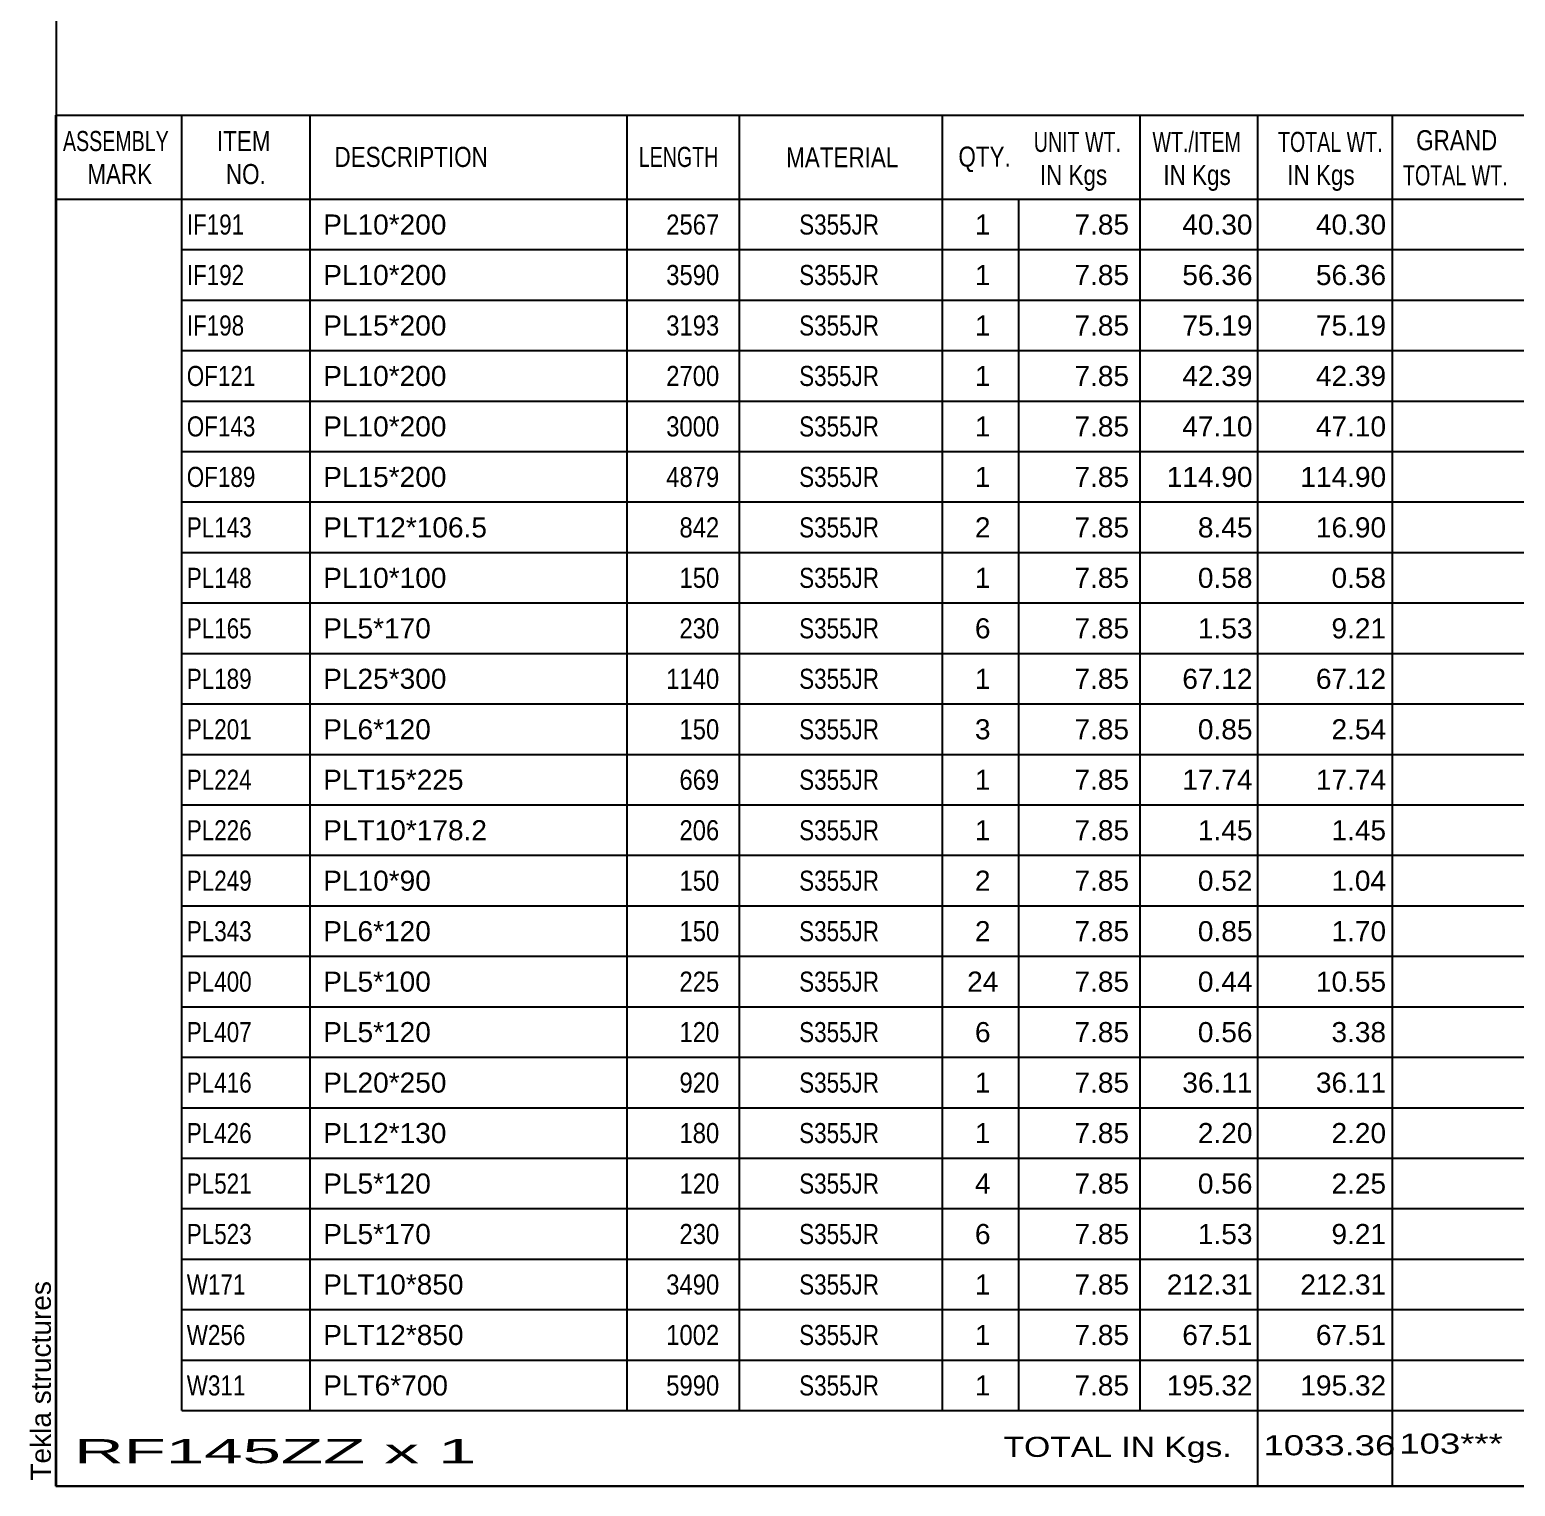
# Model space of a CAD drawing. Header units: millimetres. Extents: x -35 to 367, y -192 to 85.
# Drawn here: x -35.1 to 106.2, y -192 to -53.4 of the extents above; entities that cross this region are included whole.
import ezdxf

# ---------------------------------------------------------------- set-up
doc = ezdxf.new("R2010")
doc.units = ezdxf.units.MM
doc.styles.add('Arial', font='ARIAL.TTF', dxfattribs={"height": 0.2})

# ---------------------------------------------------------------- blocks, each defined once
blk = doc.blocks.new('Unknown-627304560-1201')
at = {"color": 5, "linetype": 'Continuous'}
for p, q in [((-32.6, 85.08), (-32.6, -191.92)), ((-32.6, -191.92), (367.4, -191.92))]:
    blk.add_line(p, q, dxfattribs=at)
at = {"color": 174, "linetype": 'Continuous', "style": 'Arial'}
blk.add_text('Tekla structures', height=1.9102, rotation=90, dxfattribs=at).set_placement((-33.1, -191.42))
blk = doc.blocks.new('CBS_BOM-627304560-8751')
at = {"color": 7, "linetype": 'Continuous'}
for p, q in [((-32.63, -69.55), (-32.63, -61.55)), ((-32.63, -61.56), (122.29, -61.56)), ((-20.63, -69.55), (-20.63, -61.55)), ((-8.44, -69.55), (-8.44, -61.55)), ((21.72, -69.55), (21.72, -61.55)), ((32.4, -69.55), (32.4, -61.55)), ((51.72, -69.55), (51.72, -61.55)), ((70.52, -69.55), (70.52, -61.55)), ((81.73, -69.55), (81.73, -61.55)), ((94.52, -69.55), (94.52, -61.55)), ((-32.63, -69.55), (122.29, -69.55)), ((-32.63, -74.35), (-32.63, -69.55)), ((-20.63, -74.35), (-20.63, -69.55)), ((-8.44, -74.35), (-8.44, -69.55)), ((21.72, -74.35), (21.72, -69.55)), ((32.4, -74.35), (32.4, -69.55)), ((51.72, -74.35), (51.72, -69.55)), ((58.98, -74.35), (58.98, -69.55)), ((70.52, -74.35), (70.52, -69.55)), ((81.73, -74.35), (81.73, -69.55)), ((94.52, -74.35), (94.52, -69.55)), ((-32.63, -79.15), (-32.63, -74.35)), ((-20.63, -74.35), (122.29, -74.35)), ((-20.63, -79.15), (-20.63, -74.35)), ((-8.44, -79.15), (-8.44, -74.35)), ((21.72, -79.15), (21.72, -74.35)), ((32.4, -79.15), (32.4, -74.35)), ((51.72, -79.15), (51.72, -74.35)), ((58.98, -79.15), (58.98, -74.35)), ((70.52, -79.15), (70.52, -74.35)), ((81.73, -79.15), (81.73, -74.35)), ((94.52, -79.15), (94.52, -74.35)), ((-32.63, -83.95), (-32.63, -79.15)), ((-20.63, -79.15), (122.29, -79.15)), ((-20.63, -83.95), (-20.63, -79.15)), ((-8.44, -83.95), (-8.44, -79.15)), ((21.72, -83.95), (21.72, -79.15)), ((32.4, -83.95), (32.4, -79.15)), ((51.72, -83.95), (51.72, -79.15)), ((58.98, -83.95), (58.98, -79.15)), ((70.52, -83.95), (70.52, -79.15)), ((81.73, -83.95), (81.73, -79.15)), ((94.52, -83.95), (94.52, -79.15)), ((-32.63, -88.75), (-32.63, -83.95)), ((-20.63, -83.95), (122.29, -83.95)), ((-20.63, -88.75), (-20.63, -83.95)), ((-8.44, -88.75), (-8.44, -83.95)), ((21.72, -88.75), (21.72, -83.95)), ((32.4, -88.75), (32.4, -83.95)), ((51.72, -88.75), (51.72, -83.95)), ((58.98, -88.75), (58.98, -83.95)), ((70.52, -88.75), (70.52, -83.95)), ((81.73, -88.75), (81.73, -83.95)), ((94.52, -88.75), (94.52, -83.95)), ((-32.63, -93.55), (-32.63, -88.75)), ((-20.63, -88.75), (122.29, -88.75)), ((-20.63, -93.55), (-20.63, -88.75)), ((-8.44, -93.55), (-8.44, -88.75)), ((21.72, -93.55), (21.72, -88.75)), ((32.4, -93.55), (32.4, -88.75)), ((51.72, -93.55), (51.72, -88.75)), ((58.98, -93.55), (58.98, -88.75)), ((70.52, -93.55), (70.52, -88.75)), ((81.73, -93.55), (81.73, -88.75)), ((94.52, -93.55), (94.52, -88.75)), ((-32.63, -98.35), (-32.63, -93.55)), ((-20.63, -93.55), (122.29, -93.55)), ((-20.63, -98.35), (-20.63, -93.55)), ((-8.44, -98.35), (-8.44, -93.55)), ((21.72, -98.35), (21.72, -93.55)), ((32.4, -98.35), (32.4, -93.55)), ((51.72, -98.35), (51.72, -93.55)), ((58.98, -98.35), (58.98, -93.55)), ((70.52, -98.35), (70.52, -93.55)), ((81.73, -98.35), (81.73, -93.55)), ((94.52, -98.35), (94.52, -93.55)), ((-32.63, -103.15), (-32.63, -98.35)), ((-20.63, -98.35), (122.29, -98.35)), ((-20.63, -103.15), (-20.63, -98.35)), ((-8.44, -103.15), (-8.44, -98.35)), ((21.72, -103.15), (21.72, -98.35)), ((32.4, -103.15), (32.4, -98.35)), ((51.72, -103.15), (51.72, -98.35)), ((58.98, -103.15), (58.98, -98.35)), ((70.52, -103.15), (70.52, -98.35)), ((81.73, -103.15), (81.73, -98.35)), ((94.52, -103.15), (94.52, -98.35)), ((-32.63, -107.95), (-32.63, -103.15)), ((-20.63, -103.15), (122.29, -103.15)), ((-20.63, -107.95), (-20.63, -103.15)), ((-8.44, -107.95), (-8.44, -103.15)), ((21.72, -107.95), (21.72, -103.15)), ((32.4, -107.95), (32.4, -103.15)), ((51.72, -107.95), (51.72, -103.15)), ((58.98, -107.95), (58.98, -103.15)), ((70.52, -107.95), (70.52, -103.15)), ((81.73, -107.95), (81.73, -103.15)), ((94.52, -107.95), (94.52, -103.15)), ((-32.63, -112.75), (-32.63, -107.95)), ((-20.63, -107.95), (122.29, -107.95)), ((-20.63, -112.75), (-20.63, -107.95)), ((-8.44, -112.75), (-8.44, -107.95)), ((21.72, -112.75), (21.72, -107.95)), ((32.4, -112.75), (32.4, -107.95)), ((51.72, -112.75), (51.72, -107.95)), ((58.98, -112.75), (58.98, -107.95)), ((70.52, -112.75), (70.52, -107.95)), ((81.73, -112.75), (81.73, -107.95)), ((94.52, -112.75), (94.52, -107.95)), ((-32.63, -117.55), (-32.63, -112.75)), ((-20.63, -112.75), (122.29, -112.75)), ((-20.63, -117.55), (-20.63, -112.75)), ((-8.44, -117.55), (-8.44, -112.75)), ((21.72, -117.55), (21.72, -112.75)), ((32.4, -117.55), (32.4, -112.75)), ((51.72, -117.55), (51.72, -112.75)), ((58.98, -117.55), (58.98, -112.75)), ((70.52, -117.55), (70.52, -112.75)), ((81.73, -117.55), (81.73, -112.75)), ((94.52, -117.55), (94.52, -112.75)), ((-32.63, -122.35), (-32.63, -117.55)), ((-20.63, -117.55), (122.29, -117.55)), ((-20.63, -122.35), (-20.63, -117.55)), ((-8.44, -122.35), (-8.44, -117.55)), ((21.72, -122.35), (21.72, -117.55)), ((32.4, -122.35), (32.4, -117.55)), ((51.72, -122.35), (51.72, -117.55)), ((58.98, -122.35), (58.98, -117.55)), ((70.52, -122.35), (70.52, -117.55)), ((81.73, -122.35), (81.73, -117.55)), ((94.52, -122.35), (94.52, -117.55)), ((-32.63, -127.15), (-32.63, -122.35)), ((-20.63, -122.35), (122.29, -122.35)), ((-20.63, -127.15), (-20.63, -122.35)), ((-8.44, -127.15), (-8.44, -122.35)), ((21.72, -127.15), (21.72, -122.35)), ((32.4, -127.15), (32.4, -122.35)), ((51.72, -127.15), (51.72, -122.35)), ((58.98, -127.15), (58.98, -122.35)), ((70.52, -127.15), (70.52, -122.35)), ((81.73, -127.15), (81.73, -122.35)), ((94.52, -127.15), (94.52, -122.35)), ((-32.63, -131.95), (-32.63, -127.15)), ((-20.63, -127.15), (122.29, -127.15)), ((-20.63, -131.95), (-20.63, -127.15)), ((-8.44, -131.95), (-8.44, -127.15)), ((21.72, -131.95), (21.72, -127.15)), ((32.4, -131.95), (32.4, -127.15)), ((51.72, -131.95), (51.72, -127.15)), ((58.98, -131.95), (58.98, -127.15)), ((70.52, -131.95), (70.52, -127.15)), ((81.73, -131.95), (81.73, -127.15)), ((94.52, -131.95), (94.52, -127.15)), ((-32.63, -136.75), (-32.63, -131.95)), ((-20.63, -131.95), (122.29, -131.95)), ((-20.63, -136.75), (-20.63, -131.95)), ((-8.44, -136.75), (-8.44, -131.95)), ((21.72, -136.75), (21.72, -131.95)), ((32.4, -136.75), (32.4, -131.95)), ((51.72, -136.75), (51.72, -131.95)), ((58.98, -136.75), (58.98, -131.95)), ((70.52, -136.75), (70.52, -131.95)), ((81.73, -136.75), (81.73, -131.95)), ((94.52, -136.75), (94.52, -131.95)), ((-32.63, -141.55), (-32.63, -136.75)), ((-20.63, -136.75), (122.29, -136.75)), ((-20.63, -141.55), (-20.63, -136.75)), ((-8.44, -141.55), (-8.44, -136.75)), ((21.72, -141.55), (21.72, -136.75)), ((32.4, -141.55), (32.4, -136.75)), ((51.72, -141.55), (51.72, -136.75)), ((58.98, -141.55), (58.98, -136.75)), ((70.52, -141.55), (70.52, -136.75)), ((81.73, -141.55), (81.73, -136.75)), ((94.52, -141.55), (94.52, -136.75)), ((-32.63, -146.35), (-32.63, -141.55)), ((-20.63, -141.55), (122.29, -141.55)), ((-20.63, -146.35), (-20.63, -141.55)), ((-8.44, -146.35), (-8.44, -141.55)), ((21.72, -146.35), (21.72, -141.55)), ((32.4, -146.35), (32.4, -141.55)), ((51.72, -146.35), (51.72, -141.55)), ((58.98, -146.35), (58.98, -141.55)), ((70.52, -146.35), (70.52, -141.55)), ((81.73, -146.35), (81.73, -141.55)), ((94.52, -146.35), (94.52, -141.55)), ((-32.63, -151.15), (-32.63, -146.35)), ((-20.63, -146.35), (122.29, -146.35)), ((-20.63, -151.15), (-20.63, -146.35)), ((-8.44, -151.15), (-8.44, -146.35)), ((21.72, -151.15), (21.72, -146.35)), ((32.4, -151.15), (32.4, -146.35)), ((51.72, -151.15), (51.72, -146.35)), ((58.98, -151.15), (58.98, -146.35)), ((70.52, -151.15), (70.52, -146.35)), ((81.73, -151.15), (81.73, -146.35)), ((94.52, -151.15), (94.52, -146.35)), ((-32.63, -155.95), (-32.63, -151.15)), ((-20.63, -151.15), (122.29, -151.15)), ((-20.63, -155.95), (-20.63, -151.15)), ((-8.44, -155.95), (-8.44, -151.15)), ((21.72, -155.95), (21.72, -151.15)), ((32.4, -155.95), (32.4, -151.15)), ((51.72, -155.95), (51.72, -151.15)), ((58.98, -155.95), (58.98, -151.15)), ((70.52, -155.95), (70.52, -151.15)), ((81.73, -155.95), (81.73, -151.15)), ((94.52, -155.95), (94.52, -151.15)), ((-32.63, -160.75), (-32.63, -155.95)), ((-20.63, -155.95), (122.29, -155.95)), ((-20.63, -160.75), (-20.63, -155.95)), ((-8.44, -160.75), (-8.44, -155.95)), ((21.72, -160.75), (21.72, -155.95)), ((32.4, -160.75), (32.4, -155.95)), ((51.72, -160.75), (51.72, -155.95)), ((58.98, -160.75), (58.98, -155.95)), ((70.52, -160.75), (70.52, -155.95)), ((81.73, -160.75), (81.73, -155.95)), ((94.52, -160.75), (94.52, -155.95)), ((-32.63, -165.55), (-32.63, -160.75)), ((-20.63, -160.75), (122.29, -160.75)), ((-20.63, -165.55), (-20.63, -160.75)), ((-8.44, -165.55), (-8.44, -160.75)), ((21.72, -165.55), (21.72, -160.75)), ((32.4, -165.55), (32.4, -160.75)), ((51.72, -165.55), (51.72, -160.75)), ((58.98, -165.55), (58.98, -160.75)), ((70.52, -165.55), (70.52, -160.75)), ((81.73, -165.55), (81.73, -160.75)), ((94.52, -165.55), (94.52, -160.75)), ((-32.63, -170.35), (-32.63, -165.55)), ((-20.63, -165.55), (122.29, -165.55)), ((-20.63, -170.35), (-20.63, -165.55)), ((-8.44, -170.35), (-8.44, -165.55)), ((21.72, -170.35), (21.72, -165.55)), ((32.4, -170.35), (32.4, -165.55)), ((51.72, -170.35), (51.72, -165.55)), ((58.98, -170.35), (58.98, -165.55)), ((70.52, -170.35), (70.52, -165.55)), ((81.73, -170.35), (81.73, -165.55)), ((94.52, -170.35), (94.52, -165.55)), ((-32.63, -175.15), (-32.63, -170.35)), ((-20.63, -170.35), (122.29, -170.35)), ((-20.63, -175.15), (-20.63, -170.35)), ((-8.44, -175.15), (-8.44, -170.35)), ((21.72, -175.15), (21.72, -170.35)), ((32.4, -175.15), (32.4, -170.35)), ((51.72, -175.15), (51.72, -170.35)), ((58.98, -175.15), (58.98, -170.35)), ((70.52, -175.15), (70.52, -170.35)), ((81.73, -175.15), (81.73, -170.35)), ((94.52, -175.15), (94.52, -170.35)), ((-32.63, -179.95), (-32.63, -175.15)), ((-20.63, -175.15), (122.29, -175.15)), ((-20.63, -179.95), (-20.63, -175.15)), ((-8.44, -179.95), (-8.44, -175.15)), ((21.72, -179.95), (21.72, -175.15)), ((32.4, -179.95), (32.4, -175.15)), ((51.72, -179.95), (51.72, -175.15)), ((58.98, -179.95), (58.98, -175.15)), ((70.52, -179.95), (70.52, -175.15)), ((81.73, -179.95), (81.73, -175.15)), ((94.52, -179.95), (94.52, -175.15)), ((-32.63, -184.75), (-32.63, -179.95)), ((-20.63, -179.95), (122.29, -179.95)), ((-20.63, -184.75), (-20.63, -179.95)), ((-8.44, -184.75), (-8.44, -179.95)), ((21.72, -184.75), (21.72, -179.95)), ((32.4, -184.75), (32.4, -179.95)), ((51.72, -184.75), (51.72, -179.95)), ((58.98, -184.75), (58.98, -179.95)), ((70.52, -184.75), (70.52, -179.95)), ((81.73, -184.75), (81.73, -179.95)), ((94.52, -184.75), (94.52, -179.95)), ((-32.63, -191.95), (-32.63, -184.77)), ((-20.63, -184.75), (122.29, -184.75)), ((81.73, -191.95), (81.73, -184.77)), ((94.52, -191.95), (94.52, -184.77)), ((-32.63, -191.95), (122.29, -191.95))]:
    blk.add_line(p, q, dxfattribs=at)
at = {"color": 3, "linetype": 'Continuous', "style": 'Arial'}
for s, height, width, p in [('ASSEMBLY', 1.91, 0.7, (-31.95, -64.98)), ('ITEM', 1.91, 0.8, (-17.3, -64.98)), ('UNIT WT.', 1.91, 0.7, (60.41, -65.06)), ('WT./ITEM', 1.91, 0.7, (71.7, -65.06)), ('TOTAL WT.', 1.91, 0.7, (83.64, -65.06)), ('GRAND', 1.91, 0.8, (96.79, -64.9)), ('DESCRIPTION', 1.9102, 0.8, (-6.12, -66.49)), ('LENGTH', 1.91, 0.7, (22.83, -66.49)), ('MATERIAL', 1.91, 0.8, (36.85, -66.53)), ('QTY.', 1.91, 0.8, (53.24, -66.46)), ('MARK', 1.91, 0.8, (-29.63, -68.12)), ('NO.', 1.91, 0.8, (-16.45, -68.12)), ('IN Kgs', 1.91, 0.8, (60.99, -68.2)), ('IN Kgs', 1.91, 0.8, (72.74, -68.2)), ('IN Kgs', 1.91, 0.8, (84.53, -68.2)), ('TOTAL WT.', 1.91, 0.7, (95.53, -68.24))]:
    blk.add_text(s, height=height, dxfattribs=dict(at, width=width)).set_placement(p)
at = {"color": 7, "linetype": 'Continuous', "style": 'Arial'}
for s, width, p in [('IF191', 0.8, (-20.17, -72.92)), ('2567', 0.85, (25.44, -72.92)), ('S355JR', 0.8, (38.09, -72.92)), ('IF192', 0.8, (-20.17, -77.72)), ('3590', 0.85, (25.44, -77.72)), ('S355JR', 0.8, (38.09, -77.72)), ('IF198', 0.8, (-20.17, -82.52)), ('3193', 0.85, (25.44, -82.52)), ('S355JR', 0.8, (38.09, -82.52)), ('OF121', 0.8, (-20.17, -87.32)), ('2700', 0.85, (25.44, -87.32)), ('S355JR', 0.8, (38.09, -87.32)), ('OF143', 0.8, (-20.17, -92.12)), ('3000', 0.85, (25.44, -92.12)), ('S355JR', 0.8, (38.09, -92.12)), ('OF189', 0.8, (-20.17, -96.92)), ('4879', 0.85, (25.44, -96.92)), ('S355JR', 0.8, (38.09, -96.92)), ('PL143', 0.8, (-20.17, -101.72)), ('842', 0.85, (26.7, -101.72)), ('S355JR', 0.8, (38.09, -101.72)), ('PL148', 0.8, (-20.17, -106.52)), ('150', 0.85, (26.7, -106.52)), ('S355JR', 0.8, (38.09, -106.52)), ('PL165', 0.8, (-20.17, -111.32)), ('230', 0.85, (26.7, -111.32)), ('S355JR', 0.8, (38.09, -111.32)), ('PL189', 0.8, (-20.17, -116.12)), ('1140', 0.85, (25.44, -116.12)), ('S355JR', 0.8, (38.09, -116.12)), ('PL201', 0.8, (-20.17, -120.92)), ('150', 0.85, (26.7, -120.92)), ('S355JR', 0.8, (38.09, -120.92)), ('PL224', 0.8, (-20.17, -125.72)), ('669', 0.85, (26.7, -125.72)), ('S355JR', 0.8, (38.09, -125.72)), ('PL226', 0.8, (-20.17, -130.52)), ('206', 0.85, (26.7, -130.52)), ('S355JR', 0.8, (38.09, -130.52)), ('PL249', 0.8, (-20.17, -135.32)), ('150', 0.85, (26.7, -135.32)), ('S355JR', 0.8, (38.09, -135.32)), ('PL343', 0.8, (-20.17, -140.12)), ('150', 0.85, (26.7, -140.12)), ('S355JR', 0.8, (38.09, -140.12)), ('PL400', 0.8, (-20.17, -144.92)), ('225', 0.85, (26.7, -144.92)), ('S355JR', 0.8, (38.09, -144.92)), ('PL407', 0.8, (-20.17, -149.72)), ('120', 0.85, (26.7, -149.72)), ('S355JR', 0.8, (38.09, -149.72)), ('PL416', 0.8, (-20.17, -154.52)), ('920', 0.85, (26.7, -154.52)), ('S355JR', 0.8, (38.09, -154.52)), ('PL426', 0.8, (-20.17, -159.32)), ('180', 0.85, (26.7, -159.32)), ('S355JR', 0.8, (38.09, -159.32)), ('PL521', 0.8, (-20.17, -164.12)), ('120', 0.85, (26.7, -164.12)), ('S355JR', 0.8, (38.09, -164.12)), ('PL523', 0.8, (-20.17, -168.92)), ('230', 0.85, (26.7, -168.92)), ('S355JR', 0.8, (38.09, -168.92)), ('W171', 0.8, (-20.17, -173.72)), ('3490', 0.85, (25.44, -173.72)), ('S355JR', 0.8, (38.09, -173.72)), ('W256', 0.8, (-20.17, -178.52)), ('1002', 0.85, (25.44, -178.52)), ('S355JR', 0.8, (38.09, -178.52)), ('W311', 0.8, (-20.17, -183.32)), ('5990', 0.85, (25.44, -183.32)), ('S355JR', 0.8, (38.09, -183.32))]:
    blk.add_text(s, height=1.91, dxfattribs=dict(at, width=width)).set_placement(p)
for s, height, p in [('PL10*200', 1.91, (-7.19, -72.92)), ('1', 1.91, (54.81, -72.92)), ('7.85', 1.91, (64.28, -72.92)), ('40.30', 1.91, (74.54, -72.92)), ('40.30', 1.91, (87.25, -72.92)), ('PL10*200', 1.91, (-7.19, -77.72)), ('1', 1.91, (54.81, -77.72)), ('7.85', 1.91, (64.28, -77.72)), ('56.36', 1.91, (74.54, -77.72)), ('56.36', 1.91, (87.25, -77.72)), ('PL15*200', 1.91, (-7.19, -82.52)), ('1', 1.91, (54.81, -82.52)), ('7.85', 1.91, (64.28, -82.52)), ('75.19', 1.91, (74.54, -82.52)), ('75.19', 1.91, (87.25, -82.52)), ('PL10*200', 1.91, (-7.19, -87.32)), ('1', 1.91, (54.81, -87.32)), ('7.85', 1.91, (64.28, -87.32)), ('42.39', 1.91, (74.54, -87.32)), ('42.39', 1.91, (87.25, -87.32)), ('PL10*200', 1.91, (-7.19, -92.12)), ('1', 1.91, (54.81, -92.12)), ('7.85', 1.91, (64.28, -92.12)), ('47.10', 1.91, (74.54, -92.12)), ('47.10', 1.91, (87.25, -92.12)), ('PL15*200', 1.91, (-7.19, -96.92)), ('1', 1.91, (54.81, -96.92)), ('7.85', 1.91, (64.28, -96.92)), ('114.90', 1.91, (73.06, -96.92)), ('114.90', 1.91, (85.77, -96.92)), ('PLT12*106.5', 1.9102, (-7.19, -101.72)), ('2', 1.91, (54.81, -101.72)), ('7.85', 1.91, (64.28, -101.72)), ('8.45', 1.91, (76.02, -101.72)), ('16.90', 1.91, (87.25, -101.72)), ('PL10*100', 1.91, (-7.19, -106.52)), ('7.85', 1.91, (64.28, -106.52)), ('0.58', 1.91, (76.02, -106.52)), ('0.58', 1.91, (88.73, -106.52)), ('1', 1.91, (54.81, -106.52)), ('PL5*170', 1.91, (-7.19, -111.32)), ('6', 1.91, (54.81, -111.32)), ('7.85', 1.91, (64.28, -111.32)), ('1.53', 1.91, (76.02, -111.32)), ('9.21', 1.91, (88.73, -111.32)), ('PL25*300', 1.91, (-7.19, -116.12)), ('1', 1.91, (54.81, -116.12)), ('7.85', 1.91, (64.28, -116.12)), ('67.12', 1.91, (74.54, -116.12)), ('67.12', 1.91, (87.25, -116.12)), ('PL6*120', 1.91, (-7.19, -120.92)), ('3', 1.91, (54.81, -120.92)), ('7.85', 1.91, (64.28, -120.92)), ('0.85', 1.91, (76.02, -120.92)), ('2.54', 1.91, (88.73, -120.92)), ('PLT15*225', 1.91, (-7.19, -125.72)), ('1', 1.91, (54.81, -125.72)), ('7.85', 1.91, (64.28, -125.72)), ('17.74', 1.91, (74.54, -125.72)), ('17.74', 1.91, (87.25, -125.72)), ('PLT10*178.2', 1.9102, (-7.19, -130.52)), ('7.85', 1.91, (64.28, -130.52)), ('1', 1.91, (54.81, -130.52)), ('1.45', 1.91, (76.02, -130.52)), ('1.45', 1.91, (88.73, -130.52)), ('PL10*90', 1.91, (-7.19, -135.32)), ('2', 1.91, (54.81, -135.32)), ('7.85', 1.91, (64.28, -135.32)), ('0.52', 1.91, (76.02, -135.32)), ('1.04', 1.91, (88.73, -135.32)), ('PL6*120', 1.91, (-7.19, -140.12)), ('2', 1.91, (54.81, -140.12)), ('7.85', 1.91, (64.28, -140.12)), ('0.85', 1.91, (76.02, -140.12)), ('1.70', 1.91, (88.73, -140.12)), ('PL5*100', 1.91, (-7.19, -144.92)), ('24', 1.91, (54.07, -144.92)), ('7.85', 1.91, (64.28, -144.92)), ('0.44', 1.91, (76.02, -144.92)), ('10.55', 1.91, (87.25, -144.92)), ('PL5*120', 1.91, (-7.19, -149.72)), ('6', 1.91, (54.81, -149.72)), ('7.85', 1.91, (64.28, -149.72)), ('0.56', 1.91, (76.02, -149.72)), ('3.38', 1.91, (88.73, -149.72)), ('PL20*250', 1.91, (-7.19, -154.52)), ('1', 1.91, (54.81, -154.52)), ('7.85', 1.91, (64.28, -154.52)), ('36.11', 1.91, (74.54, -154.52)), ('36.11', 1.91, (87.25, -154.52)), ('PL12*130', 1.91, (-7.19, -159.32)), ('1', 1.91, (54.81, -159.32)), ('7.85', 1.91, (64.28, -159.32)), ('2.20', 1.91, (76.02, -159.32)), ('2.20', 1.91, (88.73, -159.32)), ('PL5*120', 1.91, (-7.19, -164.12)), ('4', 1.91, (54.81, -164.12)), ('7.85', 1.91, (64.28, -164.12)), ('0.56', 1.91, (76.02, -164.12)), ('2.25', 1.91, (88.73, -164.12)), ('PL5*170', 1.91, (-7.19, -168.92)), ('6', 1.91, (54.81, -168.92)), ('7.85', 1.91, (64.28, -168.92)), ('1.53', 1.91, (76.02, -168.92)), ('9.21', 1.91, (88.73, -168.92)), ('PLT10*850', 1.91, (-7.19, -173.72)), ('1', 1.91, (54.81, -173.72)), ('7.85', 1.91, (64.28, -173.72)), ('212.31', 1.91, (73.06, -173.72)), ('212.31', 1.91, (85.77, -173.72)), ('PLT12*850', 1.91, (-7.19, -178.52)), ('1', 1.91, (54.81, -178.52)), ('7.85', 1.91, (64.28, -178.52)), ('67.51', 1.91, (74.54, -178.52)), ('67.51', 1.91, (87.25, -178.52)), ('PLT6*700', 1.91, (-7.19, -183.32)), ('1', 1.91, (54.81, -183.32)), ('7.85', 1.91, (64.28, -183.32)), ('195.32', 1.91, (73.06, -183.32)), ('195.32', 1.91, (85.77, -183.32))]:
    blk.add_text(s, height=height, dxfattribs=at).set_placement(p)
at = {"color": 6, "linetype": 'Continuous', "style": 'Arial'}
for s, height, width, p in [('RF145ZZ x 1', 2.2922, 2.05, (-30.91, -189.76)), ('TOTAL IN Kgs.', 1.9102, 1.2, (57.53, -189.16)), ('1033.36', 1.91, 1.3, (82.26, -189.01)), ('103***', 1.91, 1.3, (95.19, -188.85))]:
    blk.add_text(s, height=height, dxfattribs=dict(at, width=width)).set_placement(p)

msp = doc.modelspace()

# ---------------------------------------------------------------- block references
for name in ['Unknown-627304560-1201', 'CBS_BOM-627304560-8751']:
    msp.add_blockref(name, (0, 0))

doc.saveas('drawing.dxf')
